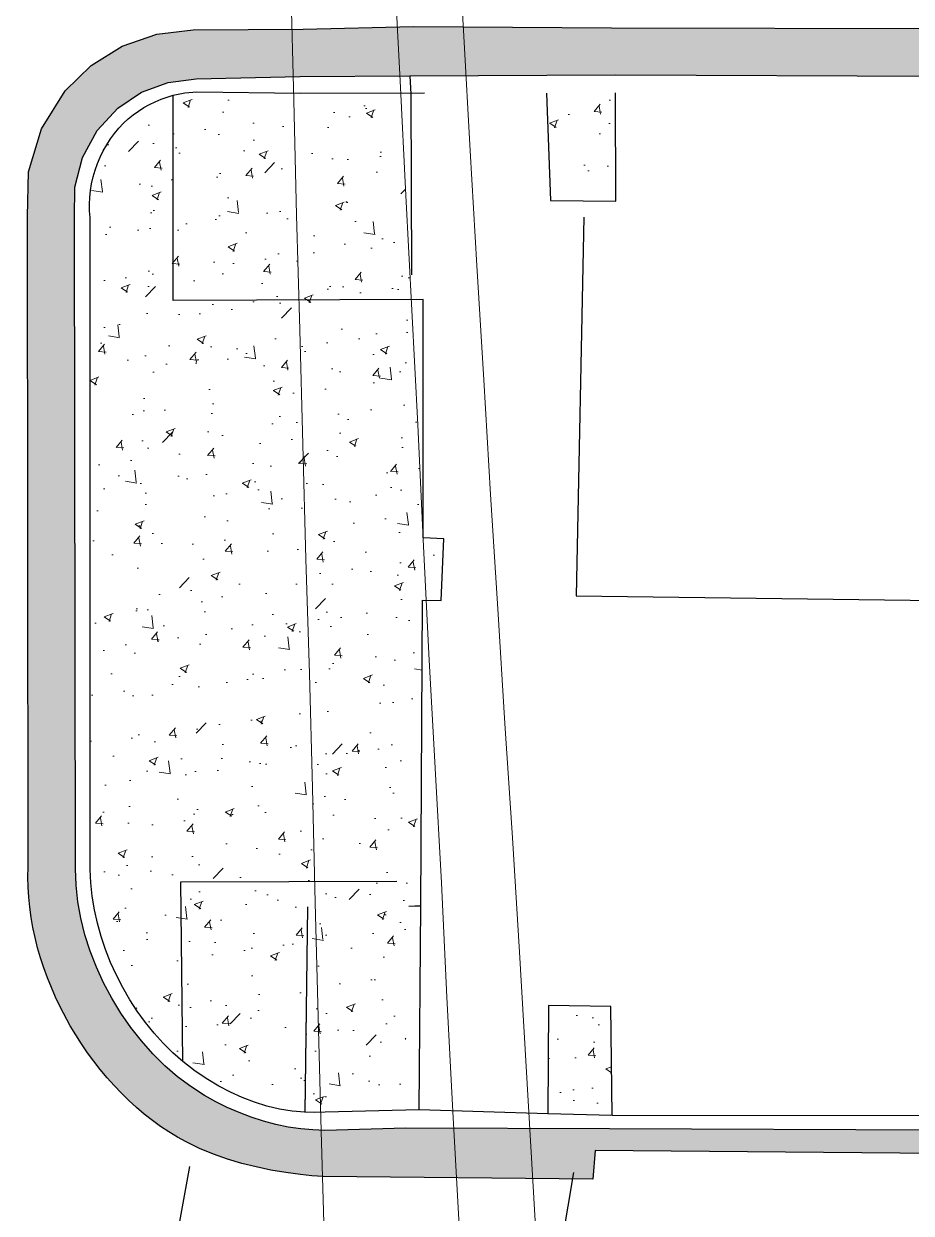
# Model space of a CAD drawing. Header units: feet. Extents: x 6437489 to 6438139, y 1883671 to 1884291.
# Drawn here: x 6437841.32 to 6437876.12, y 1883896.2 to 1883942.81 of the extents above; entities that cross this region are included whole.
import ezdxf
from ezdxf.lldxf.tags import DXFTag

# ---------------------------------------------------------------- set-up
doc = ezdxf.new("R2010")
doc.units = ezdxf.units.FT
doc.header["$MEASUREMENT"] = 0
for name, color, linetype, lineweight in [('V-DETL-PATT-CONC-', 253, 'Continuous', 13), ('VF-ELEC-OVHD-LINE-', 253, 'OVERHEADELECTRIC', 15), ('VF-FENC-LINE-', 253, 'FENCE', 25), ('VF-ROAD-STRP-WHIT-LINE-', 253, 'Continuous', 25), ('VF-TOPO-CONC-EDGE-LINE-', 253, 'Continuous', 25), ('VF-TOPO-CONC-GTFL-LINE-', 253, 'Continuous', 25), ('VF-TOPO-CONC-LIPG-LINE-', 253, 'Continuous', 25), ('VF-TOPO-CONC-TBCB-LINE-', 253, 'Continuous', 25)]:
    doc.layers.add(name, color=color, linetype=linetype, lineweight=lineweight)
doc.styles.get("Standard").update_dxf_attribs({"font": 'arial.ttf'})
tags = doc.linetypes.add('FENCE', pattern='A,0.5,-0.03,["X",Standard,S=0.08,R=0,X=0,Y=-0.04],-0.08,0.5', length=1.11).pattern_tags.tags
tags[6] = DXFTag(74, 10)
tags = doc.linetypes.add('OVERHEADELECTRIC', pattern='A,1,-0.03,["OE",Standard,S=0.08,R=0,X=0,Y=-0.04],-0.16,1', length=2.19).pattern_tags.tags
tags[6] = DXFTag(74, 10)
pattern_1 = [(50, (1025.4142, -610.477), (3.586300913, -0.3137606749), [0.375, -4.125]), (355, (1025.4142, -610.477), (-0.693756668, 3.7609606685), [0.3, -3.3]), (100.45144446, (1025.713, -610.5032), (2.8925442336, 3.4471999548), [0.31870096, -3.50571056]), (46.1842, (1025.414, -609.477), (5.3362066534, -0.827596404), [0.5625, -6.1875]), (96.63563549, (1025.859, -609.546), (4.6733097284, 4.870593004), [0.47805171, -5.2585688]), (351.18416399, (1025.414, -609.477), (4.6733097253, 4.8705930013), [0.45, -4.950000005]), (21, (1025.9142, -609.727), (2.9845352606, -2.0130944533), [0.375, -4.125]), (326, (1025.9142, -609.727), (1.2165766596, 3.6257502252), [0.3, -3.3]), (71.45144474, (1026.163, -609.895), (4.2011118836, 1.612655764), [0.31870095, -3.50571056]), (37.5, (1025.4142, -610.4771), (0.06079927659, 1.66446926916), [0, -3.26, 0, -3.35, 0, -3.3125]), (7.5, (1025.4142, -610.477), (1.3153476872, 1.9720585594), [0, -1.91, 0, -3.185, 0, -1.2625]), (327.5, (1024.2992, -610.4771), (2.66911218086, -0.11277435867), [0, -1.25, 0, -3.9, 0, -5.175]), (317.5, (1023.7992, -610.477), (2.9159308467, 0.5005249117), [0, -1.625, 0, -2.59, 0, -3.675])]
pattern_2 = [(50, (1100.0924, -556.8594), (3.586300913, -0.3137606749), [0.375, -4.125]), (355, (1100.0924, -556.8594), (-0.693756668, 3.7609606685), [0.3, -3.3]), (100.45144446, (1100.3912, -556.8856), (2.8925442336, 3.4471999548), [0.31870096, -3.50571056]), (46.1842, (1100.0924, -555.8594), (5.3362066534, -0.827596404), [0.5625, -6.1875]), (96.63563549, (1100.537, -555.9284), (4.6733097284, 4.870593004), [0.47805171, -5.2585688]), (351.18416399, (1100.0924, -555.8594), (4.6733097253, 4.8705930013), [0.45, -4.950000005]), (21, (1100.5924, -556.1094), (2.9845352606, -2.0130944533), [0.375, -4.125]), (326, (1100.5924, -556.1094), (1.2165766596, 3.6257502252), [0.3, -3.3]), (71.45144474, (1100.841, -556.2772), (4.2011118836, 1.612655764), [0.31870095, -3.50571056]), (37.5, (1100.0924, -556.8594), (0.06079927659, 1.66446926916), [0, -3.26, 0, -3.35, 0, -3.3125]), (7.5, (1100.0924, -556.8594), (1.3153476872, 1.9720585594), [0, -1.91, 0, -3.185, 0, -1.2625]), (327.5, (1098.9774, -556.8594), (2.66911218086, -0.11277435867), [0, -1.25, 0, -3.9, 0, -5.175]), (317.5, (1098.4774, -556.8594), (2.9159308467, 0.5005249117), [0, -1.625, 0, -2.59, 0, -3.675])]

msp = doc.modelspace()

# ---------------------------------------------------------------- hatches: boundary and pattern name
at = {"layer": 'V-DETL-PATT-CONC-'}
h = msp.add_hatch(dxfattribs=at)
h.set_pattern_fill('AR-CONC', color=256, scale=0.5)
h.set_pattern_definition(pattern_1)
h.paths.add_polyline_path([(6437843.31, 1883935.21), (6437843.318, 1883936.411), (6437843.619, 1883937.574), (6437844.194, 1883938.628), (6437845.01, 1883939.51), (6437845.936, 1883940.126), (6437846.977, 1883940.516), (6437848.08, 1883940.66), (6437851.88, 1883940.735), (6437851.831, 1883942.597), (6437847.96, 1883942.57), (6437846.538, 1883942.402), (6437845.185, 1883941.931), (6437843.967, 1883941.178), (6437842.94, 1883940.18), (6437842.013, 1883938.692), (6437841.511, 1883937.013), (6437841.47, 1883935.26), (6437841.49, 1883909.76), (6437841.481, 1883909.37), (6437841.489, 1883908.978), (6437841.513, 1883908.584), (6437841.552, 1883908.188), (6437841.608, 1883907.791), (6437841.678, 1883907.394), (6437841.764, 1883906.997), (6437841.864, 1883906.601), (6437841.978, 1883906.207), (6437842.106, 1883905.815), (6437842.247, 1883905.425), (6437842.402, 1883905.039), (6437842.569, 1883904.657), (6437842.748, 1883904.28), (6437843.143, 1883903.542), (6437843.583, 1883902.83), (6437843.819, 1883902.485), (6437844.066, 1883902.149), (6437844.322, 1883901.822), (6437844.587, 1883901.504), (6437844.862, 1883901.196), (6437845.146, 1883900.9), (6437845.438, 1883900.614), (6437845.738, 1883900.341), (6437846.046, 1883900.081), (6437846.362, 1883899.833), (6437846.684, 1883899.6), (6437847.013, 1883899.381), (6437847.349, 1883899.178), (6437847.69, 1883898.99), (6437848.215, 1883898.736), (6437848.754, 1883898.513), (6437849.306, 1883898.318), (6437849.868, 1883898.15), (6437850.438, 1883898.007), (6437851.013, 1883897.887), (6437851.591, 1883897.789), (6437852.17, 1883897.71), (6437852.614, 1883897.663), (6437853.034, 1883897.632), (6437852.985, 1883899.446), (6437852.659, 1883899.458), (6437852.19, 1883899.5), (6437851.694, 1883899.573), (6437851.202, 1883899.674), (6437850.715, 1883899.804), (6437850.235, 1883899.959), (6437849.762, 1883900.139), (6437849.3, 1883900.342), (6437848.848, 1883900.566), (6437848.41, 1883900.81), (6437847.869, 1883901.156), (6437847.348, 1883901.547), (6437846.85, 1883901.977), (6437846.377, 1883902.445), (6437845.931, 1883902.947), (6437845.513, 1883903.479), (6437845.126, 1883904.037), (6437844.772, 1883904.619), (6437844.452, 1883905.22), (6437844.169, 1883905.837), (6437843.925, 1883906.468), (6437843.721, 1883907.108), (6437843.559, 1883907.753), (6437843.442, 1883908.401), (6437843.372, 1883909.048), (6437843.35, 1883909.69)], flags=17)
h.paths.add_polyline_path([(6437855.962, 1883942.685), (6437852.28, 1883942.6), (6437851.853, 1883942.597), (6437851.905, 1883940.735), (6437852.16, 1883940.74), (6437856.06, 1883940.767)], flags=17)
h.paths.add_polyline_path([(6437858.532, 1883942.69), (6437856.6, 1883942.7), (6437855.981, 1883942.686), (6437856.079, 1883940.767), (6437856.46, 1883940.77), (6437858.643, 1883940.781)], flags=17)
h.paths.add_polyline_path([(6438079.461, 1883942.132), (6438021.341, 1883942.312), (6438000.16, 1883942.36), (6437982.61, 1883942.4), (6437950.26, 1883942.52), (6437920.61, 1883942.53), (6437887.08, 1883942.61), (6437864.37, 1883942.66), (6437858.553, 1883942.69), (6437858.668, 1883940.781), (6437864.52, 1883940.81), (6437887.12, 1883940.71), (6437920.63, 1883940.65), (6437950.29, 1883940.62), (6437982.59, 1883940.5), (6438000.05, 1883940.47), (6438021.054, 1883940.432), (6438069.221, 1883940.308), (6438079.235, 1883939.525)], flags=17)
h.paths.add_polyline_path([(6437858.176, 1883899.523), (6437856.3, 1883899.53), (6437853.13, 1883899.44), (6437852.996, 1883899.445), (6437853.05, 1883897.631), (6437853.06, 1883897.63), (6437858.278, 1883897.581)], flags=17)
h.paths.add_polyline_path([(6437861.168, 1883899.048), (6437861.142, 1883899.512), (6437858.195, 1883899.523), (6437858.244, 1883898.661), (6437858.276, 1883898.023), (6437858.299, 1883897.58), (6437861.262, 1883897.552)], flags=16)
h.paths.add_polyline_path([(6438107.939, 1883898.912), (6438085.223, 1883898.965), (6438044.76, 1883899.03), (6438009.1, 1883899.17), (6437977.35, 1883899.2), (6437924.46, 1883899.36), (6437888.24, 1883899.42), (6437864.29, 1883899.5), (6437856.3, 1883899.53), (6437853.13, 1883899.44), (6437852.659, 1883899.458), (6437852.19, 1883899.5), (6437851.694, 1883899.573), (6437851.202, 1883899.674), (6437850.715, 1883899.804), (6437850.235, 1883899.959), (6437849.762, 1883900.139), (6437849.3, 1883900.342), (6437848.848, 1883900.566), (6437848.41, 1883900.81), (6437847.869, 1883901.156), (6437847.348, 1883901.547), (6437846.85, 1883901.977), (6437846.377, 1883902.445), (6437845.931, 1883902.947), (6437845.513, 1883903.479), (6437845.126, 1883904.037), (6437844.772, 1883904.619), (6437844.452, 1883905.22), (6437844.169, 1883905.837), (6437843.925, 1883906.468), (6437843.721, 1883907.108), (6437843.559, 1883907.753), (6437843.442, 1883908.401), (6437843.372, 1883909.048), (6437843.35, 1883909.69), (6437843.31, 1883935.21), (6437843.318, 1883936.411), (6437843.619, 1883937.574), (6437844.194, 1883938.628), (6437845.01, 1883939.51), (6437845.936, 1883940.126), (6437846.977, 1883940.516), (6437848.08, 1883940.66), (6437852.16, 1883940.74), (6437856.46, 1883940.77), (6437864.52, 1883940.81), (6437887.12, 1883940.71), (6437920.63, 1883940.65), (6437950.29, 1883940.62), (6437982.59, 1883940.5), (6438000.05, 1883940.47), (6438021.054, 1883940.432), (6438069.221, 1883940.308), (6438079.235, 1883939.525), (6438079.461, 1883942.132), (6438021.341, 1883942.312), (6438000.16, 1883942.36), (6437982.61, 1883942.4), (6437950.26, 1883942.52), (6437920.61, 1883942.53), (6437887.08, 1883942.61), (6437864.37, 1883942.66), (6437856.6, 1883942.7), (6437852.28, 1883942.6), (6437847.96, 1883942.57), (6437846.538, 1883942.402), (6437845.185, 1883941.931), (6437843.967, 1883941.178), (6437842.94, 1883940.18), (6437842.013, 1883938.692), (6437841.511, 1883937.013), (6437841.47, 1883935.26), (6437841.49, 1883909.76), (6437841.481, 1883909.37), (6437841.489, 1883908.978), (6437841.513, 1883908.584), (6437841.552, 1883908.188), (6437841.608, 1883907.791), (6437841.678, 1883907.394), (6437841.764, 1883906.997), (6437841.864, 1883906.601), (6437841.978, 1883906.207), (6437842.106, 1883905.815), (6437842.247, 1883905.425), (6437842.402, 1883905.039), (6437842.569, 1883904.657), (6437842.748, 1883904.28), (6437843.143, 1883903.542), (6437843.583, 1883902.83), (6437843.819, 1883902.485), (6437844.066, 1883902.149), (6437844.322, 1883901.822), (6437844.587, 1883901.504), (6437844.862, 1883901.196), (6437845.146, 1883900.9), (6437845.438, 1883900.614), (6437845.738, 1883900.341), (6437846.046, 1883900.081), (6437846.362, 1883899.833), (6437846.684, 1883899.6), (6437847.013, 1883899.381), (6437847.349, 1883899.178), (6437847.69, 1883898.99), (6437848.215, 1883898.736), (6437848.754, 1883898.513), (6437849.306, 1883898.318), (6437849.868, 1883898.15), (6437850.438, 1883898.007), (6437851.013, 1883897.887), (6437851.591, 1883897.789), (6437852.17, 1883897.71), (6437852.614, 1883897.663), (6437853.06, 1883897.63), (6437863.64, 1883897.53), (6437863.72, 1883898.66), (6437888.19, 1883898.43), (6437923.96, 1883898.37), (6437977.28, 1883898.21), (6438007.82, 1883898.15), (6438045.13, 1883898.06), (6438085.856, 1883897.932), (6438108.15, 1883897.863)])
h = msp.add_hatch(dxfattribs=at)
h.set_pattern_fill('AR-CONC', color=256, scale=0.5)
h.set_pattern_definition(pattern_1)
h.paths.add_polyline_path([(6437861.168, 1883899.048), (6437861.142, 1883899.512), (6437858.195, 1883899.523), (6437858.244, 1883898.661), (6437858.276, 1883898.023), (6437858.299, 1883897.58), (6437861.262, 1883897.552)])
h.paths.add_polyline_path([(6437858.176, 1883899.523), (6437856.3, 1883899.53), (6437853.13, 1883899.44), (6437852.996, 1883899.445), (6437853.05, 1883897.631), (6437853.06, 1883897.63), (6437858.278, 1883897.581)])
h.paths.add_polyline_path([(6437851.202, 1883899.674), (6437850.715, 1883899.804), (6437850.235, 1883899.959), (6437849.762, 1883900.139), (6437849.3, 1883900.342), (6437848.848, 1883900.566), (6437848.41, 1883900.81), (6437847.869, 1883901.156), (6437847.348, 1883901.547), (6437846.85, 1883901.977), (6437846.377, 1883902.445), (6437845.931, 1883902.947), (6437845.513, 1883903.479), (6437845.126, 1883904.037), (6437844.772, 1883904.619), (6437844.452, 1883905.22), (6437844.169, 1883905.837), (6437843.925, 1883906.468), (6437843.721, 1883907.108), (6437843.559, 1883907.753), (6437843.442, 1883908.401), (6437843.372, 1883909.048), (6437843.35, 1883909.69), (6437843.31, 1883935.21), (6437843.318, 1883936.411), (6437843.619, 1883937.574), (6437844.194, 1883938.628), (6437845.01, 1883939.51), (6437845.936, 1883940.126), (6437846.977, 1883940.516), (6437848.08, 1883940.66), (6437851.88, 1883940.735), (6437851.831, 1883942.597), (6437847.96, 1883942.57), (6437846.538, 1883942.402), (6437845.185, 1883941.931), (6437843.967, 1883941.178), (6437842.94, 1883940.18), (6437842.013, 1883938.692), (6437841.511, 1883937.013), (6437841.47, 1883935.26), (6437841.49, 1883909.76), (6437841.481, 1883909.37), (6437841.489, 1883908.978), (6437841.513, 1883908.584), (6437841.552, 1883908.188), (6437841.608, 1883907.791), (6437841.678, 1883907.394), (6437841.764, 1883906.997), (6437841.864, 1883906.601), (6437841.978, 1883906.207), (6437842.106, 1883905.815), (6437842.247, 1883905.425), (6437842.402, 1883905.039), (6437842.569, 1883904.657), (6437842.748, 1883904.28), (6437843.143, 1883903.542), (6437843.583, 1883902.83), (6437843.819, 1883902.485), (6437844.066, 1883902.149), (6437844.322, 1883901.822), (6437844.587, 1883901.504), (6437844.862, 1883901.196), (6437845.146, 1883900.9), (6437845.438, 1883900.614), (6437845.738, 1883900.341), (6437846.046, 1883900.081), (6437846.362, 1883899.833), (6437846.684, 1883899.6), (6437847.013, 1883899.381), (6437847.349, 1883899.178), (6437847.69, 1883898.99), (6437848.215, 1883898.736), (6437848.754, 1883898.513), (6437849.306, 1883898.318), (6437849.868, 1883898.15), (6437850.438, 1883898.007), (6437851.013, 1883897.887), (6437851.591, 1883897.789), (6437852.17, 1883897.71), (6437852.614, 1883897.663), (6437853.034, 1883897.632), (6437852.985, 1883899.446), (6437852.659, 1883899.458), (6437852.19, 1883899.5), (6437851.694, 1883899.573)])
h.paths.add_polyline_path([(6437855.962, 1883942.685), (6437852.28, 1883942.6), (6437851.853, 1883942.597), (6437851.905, 1883940.735), (6437852.16, 1883940.74), (6437856.06, 1883940.767)])
h.paths.add_polyline_path([(6437858.532, 1883942.69), (6437856.6, 1883942.7), (6437855.981, 1883942.686), (6437856.079, 1883940.767), (6437856.46, 1883940.77), (6437858.643, 1883940.781)])
h.paths.add_polyline_path([(6438079.461, 1883942.132), (6438021.341, 1883942.312), (6438000.16, 1883942.36), (6437982.61, 1883942.4), (6437950.26, 1883942.52), (6437920.61, 1883942.53), (6437887.08, 1883942.61), (6437864.37, 1883942.66), (6437858.553, 1883942.69), (6437858.668, 1883940.781), (6437864.52, 1883940.81), (6437887.12, 1883940.71), (6437920.63, 1883940.65), (6437950.29, 1883940.62), (6437982.59, 1883940.5), (6438000.05, 1883940.47), (6438021.054, 1883940.432), (6438069.221, 1883940.308), (6438079.235, 1883939.525)])
h = msp.add_hatch(dxfattribs=at)
h.set_pattern_fill('AR-CONC', color=256, scale=0.5)
h.set_pattern_definition(pattern_2)
h.paths.add_polyline_path([(6437847.18, 1883940.01), (6437846.941, 1883939.94), (6437846.705, 1883939.856), (6437846.474, 1883939.759), (6437846.248, 1883939.649), (6437846.029, 1883939.526), (6437845.817, 1883939.392), (6437845.614, 1883939.246), (6437845.42, 1883939.09), (6437845.228, 1883938.913), (6437845.047, 1883938.721), (6437844.877, 1883938.516), (6437844.719, 1883938.298), (6437844.573, 1883938.07), (6437844.44, 1883937.832), (6437844.32, 1883937.585), (6437844.213, 1883937.332), (6437844.121, 1883937.073), (6437844.044, 1883936.81), (6437843.982, 1883936.545), (6437843.936, 1883936.277), (6437843.906, 1883936.01), (6437843.893, 1883935.744), (6437843.898, 1883935.48), (6437843.92, 1883935.22), (6437843.92, 1883909.67), (6437843.945, 1883909.146), (6437844.002, 1883908.619), (6437844.089, 1883908.092), (6437844.206, 1883907.566), (6437844.352, 1883907.045), (6437844.525, 1883906.529), (6437844.725, 1883906.021), (6437844.95, 1883905.523), (6437845.201, 1883905.037), (6437845.474, 1883904.565), (6437845.771, 1883904.109), (6437846.089, 1883903.671), (6437846.428, 1883903.253), (6437846.787, 1883902.857), (6437847.165, 1883902.486), (6437847.56, 1883902.14), (6437847.47, 1883909.19), (6437852.719, 1883909.202), (6437852.678, 1883910.66), (6437852.675, 1883910.793), (6437852.595, 1883913.439), (6437852.514, 1883916.916), (6437852.437, 1883919.594), (6437852.318, 1883924.031), (6437852.316, 1883924.126), (6437852.298, 1883924.813), (6437852.257, 1883926.325), (6437852.142, 1883930.819), (6437852.11, 1883931.99), (6437847.18, 1883931.97)])
h.paths.add_polyline_path([(6437856.854, 1883925.222), (6437856.715, 1883928.028), (6437856.508, 1883932.008), (6437852.126, 1883931.99), (6437852.177, 1883930.112), (6437852.232, 1883927.696), (6437852.289, 1883925.335), (6437852.29, 1883925.306), (6437852.263, 1883926.383), (6437852.265, 1883926.278), (6437852.283, 1883925.567), (6437852.289, 1883925.335), (6437852.226, 1883927.925), (6437852.242, 1883927.237), (6437852.265, 1883926.278), (6437852.263, 1883926.383), (6437852.25, 1883926.915), (6437852.247, 1883927.016), (6437852.258, 1883926.52), (6437852.286, 1883925.4), (6437852.265, 1883926.278), (6437852.242, 1883927.237), (6437852.246, 1883927.055), (6437852.25, 1883926.915), (6437852.263, 1883926.383), (6437852.211, 1883928.62), (6437852.203, 1883928.895), (6437852.226, 1883927.925), (6437852.211, 1883928.609), (6437852.211, 1883928.62), (6437852.263, 1883926.383), (6437852.29, 1883925.306), (6437852.321, 1883924.185), (6437852.413, 1883921.127), (6437852.518, 1883917.344), (6437852.642, 1883912.857), (6437852.696, 1883910.554), (6437852.732, 1883909.202), (6437856.895, 1883909.212), (6437856.95, 1883920.22), (6437857.1, 1883920.218), (6437857.077, 1883920.683), (6437857.075, 1883920.733)])
h.paths.add_polyline_path([(6437857.79, 1883922.62), (6437856.999, 1883922.669), (6437857.052, 1883921.665), (6437857.123, 1883920.218), (6437857.69, 1883920.21)])
h.paths.add_polyline_path([(6437856.167, 1883938.697), (6437856.096, 1883940.063), (6437852.17, 1883940.09), (6437852.34, 1883933.01), (6437856.458, 1883932.971), (6437856.327, 1883935.538), (6437856.298, 1883936.078)])
h.paths.add_polyline_path([(6437851.923, 1883937.609), (6437851.889, 1883940.094), (6437848.11, 1883940.15), (6437848.15, 1883932.97), (6437852.082, 1883933.008), (6437852.076, 1883933.24)], flags=17)
h.paths.add_polyline_path([(6437848.11, 1883940.15), (6437847.641, 1883940.105), (6437847.18, 1883940.01), (6437847.18, 1883931.97), (6437852.11, 1883931.99), (6437852.082, 1883933.008), (6437848.15, 1883932.97)])
h.paths.add_polyline_path([(6437856.482, 1883932.519), (6437856.458, 1883932.971), (6437852.34, 1883933.01), (6437852.098, 1883933.008), (6437852.126, 1883931.99), (6437856.508, 1883932.008)])
h.paths.add_polyline_path([(6437852.44, 1883908.21), (6437848.46, 1883908.23), (6437848.54, 1883901.43), (6437848.974, 1883901.174), (6437849.424, 1883900.94), (6437849.889, 1883900.729), (6437850.365, 1883900.546), (6437850.85, 1883900.394), (6437851.342, 1883900.275), (6437851.84, 1883900.193), (6437852.34, 1883900.15)])
h.paths.add_polyline_path([(6437856.42, 1883908.22), (6437852.758, 1883908.211), (6437852.772, 1883907.664), (6437852.802, 1883906.504), (6437852.92, 1883902.312), (6437852.977, 1883900.153), (6437853.14, 1883900.16), (6437856.24, 1883900.2)])
h.paths.add_polyline_path([(6437856.895, 1883909.212), (6437852.732, 1883909.202), (6437852.758, 1883908.211), (6437856.42, 1883908.22), (6437856.89, 1883908.24)])
h.paths.add_polyline_path([(6437852.719, 1883909.202), (6437847.47, 1883909.19), (6437847.56, 1883902.14), (6437848.039, 1883901.769), (6437848.54, 1883901.43), (6437848.46, 1883908.23), (6437852.44, 1883908.21), (6437852.746, 1883908.211)])
h.paths.add_polyline_path([(6437852.859, 1883903.889), (6437852.795, 1883906.472), (6437852.746, 1883908.211), (6437852.44, 1883908.21), (6437852.34, 1883900.15), (6437852.74, 1883900.144), (6437852.965, 1883900.153)])
h = msp.add_hatch(dxfattribs=at)
h.set_pattern_fill('AR-CONC', color=256, scale=0.5)
h.set_pattern_definition(pattern_2)
h.paths.add_polyline_path([(6437864.52, 1883940.1), (6437861.82, 1883940.09), (6437861.97, 1883935.88), (6437864.54, 1883935.86)])
h.paths.add_polyline_path([(6437864.34, 1883904.3), (6437861.9, 1883904.34), (6437861.87, 1883900.09), (6437864.39, 1883900.03)])

# ---------------------------------------------------------------- linework, layer by layer
at = {"layer": 'VF-ELEC-OVHD-LINE-'}
for points in [[(6437858.309, 1883946.817, 705.748), (6437858.57, 1883942.325, 705.813), (6437858.825, 1883937.833, 705.914), (6437859.091, 1883933.342, 706.029), (6437859.364, 1883928.853, 706.164), (6437859.627, 1883924.364, 706.355), (6437859.907, 1883919.877, 706.552), (6437860.188, 1883915.391, 706.757), (6437860.479, 1883910.907, 706.998), (6437860.756, 1883906.423, 707.262), (6437861.02, 1883901.94, 707.549), (6437861.279, 1883897.459, 707.864), (6437861.545, 1883892.979, 708.199), (6437861.799, 1883888.5, 708.555), (6437862.069, 1883884.027, 708.961), (6437862.343, 1883879.555, 709.381), (6437862.621, 1883875.084, 709.816), (6437862.901, 1883870.616, 710.266), (6437863.143, 1883866.765, 710.655)], [(6437855.847, 1883945.065, 705.029), (6437856.078, 1883940.571, 705.118), (6437856.298, 1883936.078, 705.233), (6437856.542, 1883931.587, 705.359), (6437856.766, 1883927.095, 705.527), (6437856.984, 1883922.605, 705.73), (6437857.207, 1883918.117, 705.969), (6437857.456, 1883913.632, 706.231), (6437857.694, 1883909.147, 706.52), (6437857.909, 1883904.664, 706.841), (6437858.141, 1883900.183, 707.179), (6437858.389, 1883895.705, 707.552), (6437858.616, 1883891.228, 707.947), (6437858.839, 1883886.753, 708.363), (6437859.096, 1883882.283, 708.818), (6437859.339, 1883877.816, 709.297), (6437859.574, 1883873.345, 709.751), (6437859.776, 1883868.892, 710.371), (6437859.879, 1883866.617, 710.688)], [(6437851.786, 1883944.308, 704.091), (6437851.905, 1883939.81, 704.195), (6437852.019, 1883935.314, 704.338), (6437852.142, 1883930.819, 704.5), (6437852.257, 1883926.325, 704.707), (6437852.379, 1883921.832, 704.933), (6437852.518, 1883917.344, 705.218), (6437852.642, 1883912.857, 705.542), (6437852.748, 1883908.371, 705.875), (6437852.859, 1883903.889, 706.263), (6437852.986, 1883899.409, 706.667), (6437853.109, 1883894.93, 707.091), (6437853.235, 1883890.457, 707.559), (6437853.355, 1883885.986, 708.058), (6437853.482, 1883881.522, 708.615), (6437853.594, 1883877.058, 709.168), (6437853.716, 1883872.603, 709.793), (6437853.862, 1883868.159, 710.486), (6437853.917, 1883866.462, 710.751)]]:
    msp.add_polyline3d(points, dxfattribs=at)
at = {"layer": 'VF-FENC-LINE-', "flags": 128}
msp.add_lwpolyline([(6437863.284, 1883935.228), (6437862.984, 1883920.387), (6437890.195, 1883920.037), (6437927.257, 1883919.897), (6437954.818, 1883919.887), (6438000.081, 1883919.877), (6438116.604, 1883919.443)], dxfattribs=at)
at = {"layer": 'VF-ROAD-STRP-WHIT-LINE-'}
for p, q in [((6437841.321, 1883862.364), (6437847.827, 1883898.022)), ((6437841.321, 1883862.364), (6437847.827, 1883898.022)), ((6437862.882, 1883897.795), (6437857.671, 1883867.493))]:
    msp.add_line(p, q, dxfattribs=at)
at = {"layer": 'VF-TOPO-CONC-EDGE-LINE-'}
for p, q in [((6437864.54, 1883935.86), (6437864.52, 1883940.1)), ((6437861.82, 1883940.09), (6437861.97, 1883935.88)), ((6437861.97, 1883935.88), (6437864.54, 1883935.86)), ((6437856.98, 1883932.01), (6437847.18, 1883931.97)), ((6437856.98, 1883922.67), (6437856.98, 1883932.01)), ((6437857.79, 1883922.62), (6437856.98, 1883922.67)), ((6437857.69, 1883920.21), (6437857.79, 1883922.62)), ((6437856.89, 1883908.24), (6437856.95, 1883920.22)), ((6437856.95, 1883920.22), (6437857.69, 1883920.21)), ((6437852.44, 1883908.21), (6437852.34, 1883900.15)), ((6437852.443, 1883908.206), (6437852.343, 1883900.146)), ((6437856.89, 1883908.24), (6437856.42, 1883908.22)), ((6437856.893, 1883908.236), (6437856.423, 1883908.216)), ((6437861.9, 1883904.34), (6437861.87, 1883900.09)), ((6437864.34, 1883904.3), (6437861.9, 1883904.34)), ((6437864.39, 1883900.03), (6437864.34, 1883904.3))]:
    msp.add_line(p, q, dxfattribs=at)
for points in [[(6437856.463, 1883940.768), (6437856.493, 1883940.058), (6437856.523, 1883932.968)], [(6437856.983, 1883932.008), (6437847.183, 1883931.968), (6437847.183, 1883940.008)], [(6437847.563, 1883902.136), (6437847.473, 1883909.187), (6437855.953, 1883909.207)]]:
    msp.add_lwpolyline(points, dxfattribs=at)
at = {"layer": 'VF-TOPO-CONC-GTFL-LINE-'}
for p, q in [((6437846.977, 1883940.516), (6437848.08, 1883940.66)), ((6437848.08, 1883940.66), (6437852.16, 1883940.74)), ((6437852.16, 1883940.74), (6437856.46, 1883940.77)), ((6437856.46, 1883940.77), (6437864.52, 1883940.81)), ((6437864.52, 1883940.81), (6437887.12, 1883940.71)), ((6437845.01, 1883939.51), (6437845.936, 1883940.126)), ((6437845.936, 1883940.126), (6437846.977, 1883940.516)), ((6437844.194, 1883938.628), (6437845.01, 1883939.51)), ((6437843.619, 1883937.574), (6437844.194, 1883938.628)), ((6437843.318, 1883936.411), (6437843.619, 1883937.574)), ((6437843.31, 1883935.21), (6437843.318, 1883936.411)), ((6437843.35, 1883909.69), (6437843.31, 1883935.21)), ((6437843.372, 1883909.048), (6437843.35, 1883909.69)), ((6437843.442, 1883908.401), (6437843.372, 1883909.048)), ((6437843.559, 1883907.753), (6437843.442, 1883908.401)), ((6437843.721, 1883907.108), (6437843.559, 1883907.753)), ((6437843.925, 1883906.468), (6437843.721, 1883907.108)), ((6437844.169, 1883905.837), (6437843.925, 1883906.468)), ((6437844.452, 1883905.22), (6437844.169, 1883905.837)), ((6437844.772, 1883904.619), (6437844.452, 1883905.22)), ((6437845.126, 1883904.037), (6437844.772, 1883904.619)), ((6437845.513, 1883903.479), (6437845.126, 1883904.037)), ((6437845.931, 1883902.947), (6437845.513, 1883903.479)), ((6437846.377, 1883902.445), (6437845.931, 1883902.947)), ((6437846.85, 1883901.977), (6437846.377, 1883902.445)), ((6437847.348, 1883901.547), (6437846.85, 1883901.977)), ((6437847.869, 1883901.156), (6437847.348, 1883901.547)), ((6437848.41, 1883900.81), (6437847.869, 1883901.156)), ((6437848.848, 1883900.566), (6437848.41, 1883900.81)), ((6437849.3, 1883900.342), (6437848.848, 1883900.566)), ((6437849.762, 1883900.139), (6437849.3, 1883900.342)), ((6437850.235, 1883899.959), (6437849.762, 1883900.139)), ((6437850.715, 1883899.804), (6437850.235, 1883899.959)), ((6437851.202, 1883899.674), (6437850.715, 1883899.804)), ((6437851.694, 1883899.573), (6437851.202, 1883899.674)), ((6437852.19, 1883899.5), (6437851.694, 1883899.573)), ((6437852.659, 1883899.458), (6437852.19, 1883899.5)), ((6437853.13, 1883899.44), (6437852.659, 1883899.458)), ((6437856.3, 1883899.53), (6437853.13, 1883899.44)), ((6437864.29, 1883899.5), (6437856.3, 1883899.53)), ((6437888.24, 1883899.42), (6437864.29, 1883899.5))]:
    msp.add_line(p, q, dxfattribs=at)
at = {"layer": 'VF-TOPO-CONC-LIPG-LINE-'}
for p, q in [((6437846.538, 1883942.402), (6437847.96, 1883942.57)), ((6437847.96, 1883942.57), (6437852.28, 1883942.6)), ((6437852.28, 1883942.6), (6437856.6, 1883942.7)), ((6437856.6, 1883942.7), (6437864.37, 1883942.66)), ((6437864.37, 1883942.66), (6437887.08, 1883942.61)), ((6437845.185, 1883941.931), (6437846.538, 1883942.402)), ((6437843.967, 1883941.178), (6437845.185, 1883941.931)), ((6437842.94, 1883940.18), (6437843.967, 1883941.178)), ((6437842.013, 1883938.692), (6437842.94, 1883940.18)), ((6437841.511, 1883937.013), (6437842.013, 1883938.692)), ((6437841.47, 1883935.26), (6437841.511, 1883937.013)), ((6437841.49, 1883909.76), (6437841.47, 1883935.26)), ((6437841.481, 1883909.37), (6437841.49, 1883909.76)), ((6437841.489, 1883908.978), (6437841.481, 1883909.37)), ((6437841.513, 1883908.584), (6437841.489, 1883908.978)), ((6437841.552, 1883908.188), (6437841.513, 1883908.584)), ((6437841.608, 1883907.791), (6437841.552, 1883908.188)), ((6437841.678, 1883907.394), (6437841.608, 1883907.791)), ((6437841.764, 1883906.997), (6437841.678, 1883907.394)), ((6437841.864, 1883906.601), (6437841.764, 1883906.997)), ((6437841.978, 1883906.207), (6437841.864, 1883906.601)), ((6437842.106, 1883905.815), (6437841.978, 1883906.207)), ((6437842.247, 1883905.425), (6437842.106, 1883905.815)), ((6437842.402, 1883905.039), (6437842.247, 1883905.425)), ((6437842.569, 1883904.657), (6437842.402, 1883905.039)), ((6437842.748, 1883904.28), (6437842.569, 1883904.657)), ((6437843.143, 1883903.542), (6437842.748, 1883904.28)), ((6437843.583, 1883902.83), (6437843.143, 1883903.542)), ((6437843.819, 1883902.485), (6437843.583, 1883902.83)), ((6437844.066, 1883902.149), (6437843.819, 1883902.485)), ((6437844.322, 1883901.822), (6437844.066, 1883902.149)), ((6437844.587, 1883901.504), (6437844.322, 1883901.822)), ((6437844.862, 1883901.196), (6437844.587, 1883901.504)), ((6437845.146, 1883900.9), (6437844.862, 1883901.196)), ((6437845.438, 1883900.614), (6437845.146, 1883900.9)), ((6437845.738, 1883900.341), (6437845.438, 1883900.614)), ((6437846.046, 1883900.081), (6437845.738, 1883900.341)), ((6437846.362, 1883899.833), (6437846.046, 1883900.081)), ((6437846.684, 1883899.6), (6437846.362, 1883899.833)), ((6437847.013, 1883899.381), (6437846.684, 1883899.6)), ((6437847.349, 1883899.178), (6437847.013, 1883899.381)), ((6437847.69, 1883898.99), (6437847.349, 1883899.178)), ((6437848.215, 1883898.736), (6437847.69, 1883898.99)), ((6437848.754, 1883898.513), (6437848.215, 1883898.736)), ((6437863.72, 1883898.66), (6437863.64, 1883897.53)), ((6437888.19, 1883898.43), (6437863.72, 1883898.66)), ((6437849.306, 1883898.318), (6437848.754, 1883898.513)), ((6437849.868, 1883898.15), (6437849.306, 1883898.318)), ((6437850.438, 1883898.007), (6437849.868, 1883898.15)), ((6437851.013, 1883897.887), (6437850.438, 1883898.007)), ((6437851.591, 1883897.789), (6437851.013, 1883897.887)), ((6437852.17, 1883897.71), (6437851.591, 1883897.789)), ((6437852.614, 1883897.663), (6437852.17, 1883897.71)), ((6437853.06, 1883897.63), (6437852.614, 1883897.663)), ((6437863.64, 1883897.53), (6437853.06, 1883897.63))]:
    msp.add_line(p, q, dxfattribs=at)
at = {"layer": 'VF-TOPO-CONC-TBCB-LINE-'}
for p, q in [((6437847.18, 1883940.01), (6437847.641, 1883940.105)), ((6437847.641, 1883940.105), (6437848.11, 1883940.15)), ((6437848.11, 1883940.15), (6437852.17, 1883940.09)), ((6437852.17, 1883940.09), (6437857.04, 1883940.1)), ((6437846.029, 1883939.526), (6437846.248, 1883939.649)), ((6437846.248, 1883939.649), (6437846.474, 1883939.759)), ((6437846.474, 1883939.759), (6437846.705, 1883939.856)), ((6437846.705, 1883939.856), (6437846.941, 1883939.94)), ((6437846.941, 1883939.94), (6437847.18, 1883940.01)), ((6437845.42, 1883939.09), (6437845.614, 1883939.246)), ((6437845.614, 1883939.246), (6437845.817, 1883939.392)), ((6437845.817, 1883939.392), (6437846.029, 1883939.526)), ((6437844.877, 1883938.516), (6437845.047, 1883938.721)), ((6437845.047, 1883938.721), (6437845.228, 1883938.913)), ((6437845.228, 1883938.913), (6437845.42, 1883939.09)), ((6437844.573, 1883938.07), (6437844.719, 1883938.298)), ((6437844.719, 1883938.298), (6437844.877, 1883938.516)), ((6437844.32, 1883937.585), (6437844.44, 1883937.832)), ((6437844.44, 1883937.832), (6437844.573, 1883938.07)), ((6437844.121, 1883937.073), (6437844.213, 1883937.332)), ((6437844.213, 1883937.332), (6437844.32, 1883937.585)), ((6437844.044, 1883936.81), (6437844.121, 1883937.073)), ((6437843.936, 1883936.277), (6437843.982, 1883936.545)), ((6437843.982, 1883936.545), (6437844.044, 1883936.81)), ((6437843.893, 1883935.744), (6437843.906, 1883936.01)), ((6437843.906, 1883936.01), (6437843.936, 1883936.277)), ((6437843.898, 1883935.48), (6437843.893, 1883935.744)), ((6437843.92, 1883935.22), (6437843.898, 1883935.48)), ((6437843.92, 1883909.67), (6437843.92, 1883935.22)), ((6437843.945, 1883909.146), (6437843.92, 1883909.67)), ((6437844.002, 1883908.619), (6437843.945, 1883909.146)), ((6437844.089, 1883908.092), (6437844.002, 1883908.619)), ((6437844.206, 1883907.566), (6437844.089, 1883908.092)), ((6437856.82, 1883900.25), (6437856.89, 1883908.24)), ((6437844.352, 1883907.045), (6437844.206, 1883907.566)), ((6437844.525, 1883906.529), (6437844.352, 1883907.045)), ((6437844.725, 1883906.021), (6437844.525, 1883906.529)), ((6437844.95, 1883905.523), (6437844.725, 1883906.021)), ((6437845.201, 1883905.037), (6437844.95, 1883905.523)), ((6437845.474, 1883904.565), (6437845.201, 1883905.037)), ((6437845.771, 1883904.109), (6437845.474, 1883904.565)), ((6437846.089, 1883903.671), (6437845.771, 1883904.109)), ((6437846.428, 1883903.253), (6437846.089, 1883903.671)), ((6437846.787, 1883902.857), (6437846.428, 1883903.253)), ((6437847.165, 1883902.486), (6437846.787, 1883902.857)), ((6437847.56, 1883902.14), (6437847.165, 1883902.486)), ((6437848.039, 1883901.769), (6437847.56, 1883902.14)), ((6437848.54, 1883901.43), (6437848.039, 1883901.769)), ((6437848.974, 1883901.174), (6437848.54, 1883901.43)), ((6437849.424, 1883900.94), (6437848.974, 1883901.174)), ((6437849.889, 1883900.729), (6437849.424, 1883900.94)), ((6437850.365, 1883900.546), (6437849.889, 1883900.729)), ((6437850.85, 1883900.394), (6437850.365, 1883900.546)), ((6437851.342, 1883900.275), (6437850.85, 1883900.394)), ((6437851.84, 1883900.193), (6437851.342, 1883900.275)), ((6437852.34, 1883900.15), (6437851.84, 1883900.193)), ((6437852.74, 1883900.144), (6437852.34, 1883900.15)), ((6437853.14, 1883900.16), (6437852.74, 1883900.144)), ((6437856.82, 1883900.25), (6437853.14, 1883900.16)), ((6437861.87, 1883900.09), (6437856.82, 1883900.25)), ((6437864.39, 1883900.03), (6437861.87, 1883900.09)), ((6437888.72, 1883900), (6437864.39, 1883900.03))]:
    msp.add_line(p, q, dxfattribs=at)

doc.saveas('drawing.dxf')
